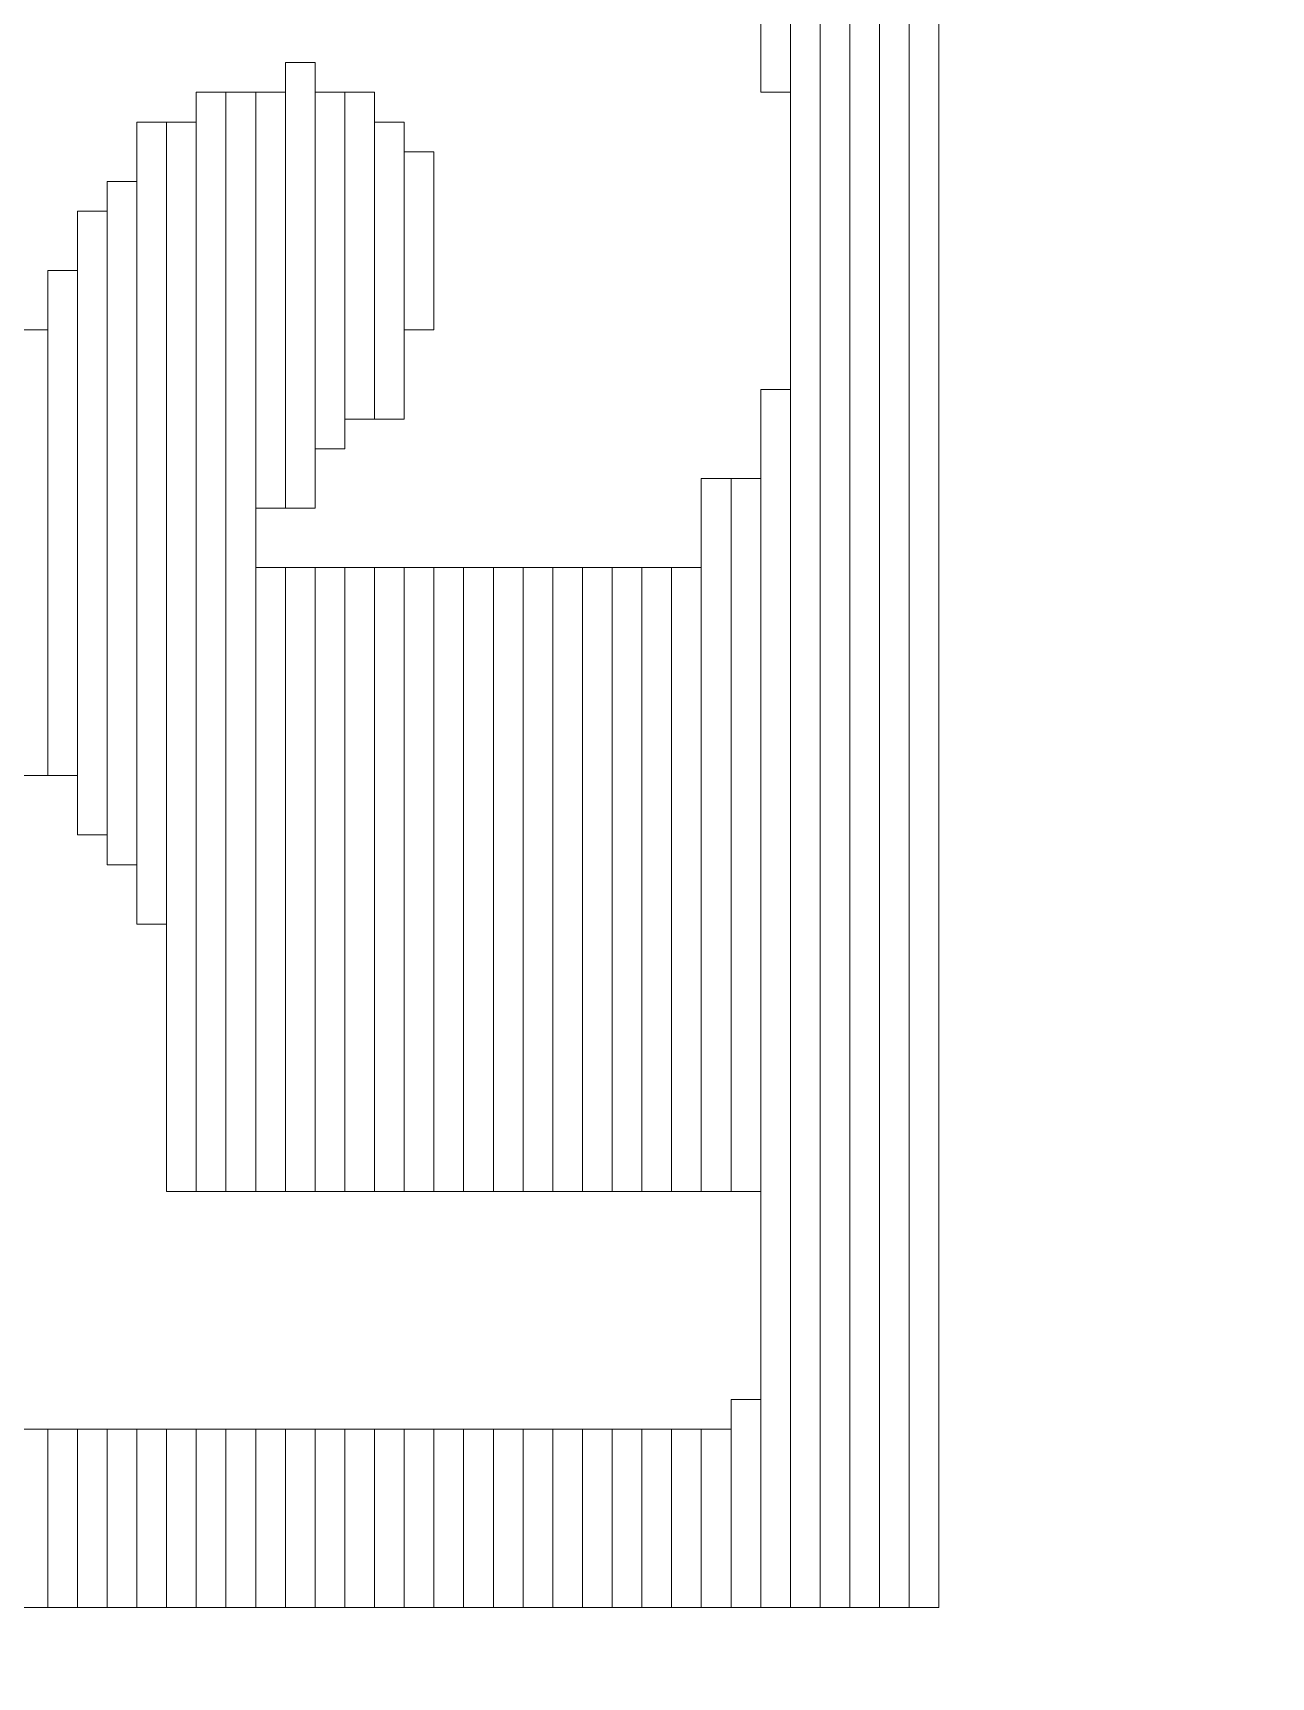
# Model space of a CAD drawing. Header units: millimetres. Extents: x -86 to 67, y -55 to 52.
# Drawn here: x -4.975 to -3.916, y -51.905 to -50.499 of the extents above; entities that cross this region are included whole.
import ezdxf

# ---------------------------------------------------------------- set-up
doc = ezdxf.new("R2010")
doc.units = ezdxf.units.MM
doc.header["$MEASUREMENT"] = 0
doc.layers.add('BG_OUTLINE', color=7, linetype='Continuous')
doc.layers.add('MA_PEN3', color=7, linetype='Continuous')

msp = doc.modelspace()

# ---------------------------------------------------------------- linework, layer by layer
at = {"layer": 'BG_OUTLINE', "color": 3, "lineweight": 9}
msp.add_open_spline([(-60.0926, 34.7331), (-60.0926, 34.7331), (63.7724, 34.7331), (63.7724, 34.7331), (63.7724, 34.7331), (64.585, 34.7336), (65.3646, 34.4113), (65.9396, 33.837), (65.9396, 33.837), (66.5146, 33.2627), (66.8379, 32.4797), (66.8384, 31.667), (66.8384, 31.667), (66.8384, 31.667), (66.8412, -52.28), (66.8412, -52.28), (66.8412, -52.28), (66.8412, -52.28), (66.8384, -52.1933), (66.8384, -52.1933), (66.8384, -52.1933), (66.8389, -53.006), (66.5166, -53.7856), (65.9424, -54.3606), (65.9424, -54.3606), (65.3681, -54.9356), (64.585, -55.2589), (63.7724, -55.2594), (63.7724, -55.2594), (63.7724, -55.2594), (-60.1869, -55.2594), (-60.1869, -55.2594), (-60.1869, -55.2594), (-60.1869, -55.2594), (-60.0853, -55.2518), (-60.0853, -55.2518), (-60.0853, -55.2518), (-60.8979, -55.2523), (-61.6775, -54.9299), (-62.2525, -54.3557), (-62.2525, -54.3557), (-62.8275, -53.7814), (-63.1508, -52.9984), (-63.1513, -52.1857), (-63.1513, -52.1857), (-63.1513, -52.1857), (-63.1587, 31.667), (-63.1587, 31.667), (-63.1587, 31.667), (-63.1592, 32.4797), (-62.8369, 33.2593), (-62.2626, 33.8343), (-62.2626, 33.8343), (-61.6883, 34.4093), (-60.9053, 34.7326), (-60.0926, 34.7331)], degree=3, knots=[0, 0, 0, 0, 0.071429, 0.071429, 0.071429, 0.071429, 0.142857, 0.142857, 0.142857, 0.142857, 0.214286, 0.214286, 0.214286, 0.214286, 0.285714, 0.285714, 0.285714, 0.285714, 0.357143, 0.357143, 0.357143, 0.357143, 0.428571, 0.428571, 0.428571, 0.428571, 0.5, 0.5, 0.5, 0.5, 0.571429, 0.571429, 0.571429, 0.571429, 0.642857, 0.642857, 0.642857, 0.642857, 0.714286, 0.714286, 0.714286, 0.714286, 0.785714, 0.785714, 0.785714, 0.785714, 0.857143, 0.857143, 0.857143, 0.857143, 0.928571, 0.928571, 0.928571, 0.928571, 1, 1, 1, 1], dxfattribs=at)
at = {"layer": 'MA_PEN3', "color": 5, "lineweight": 9}
for points in [[(-4.3272, -50.5502), (-4.3272, -50.5502), (-4.3526, -50.5502), (-4.3526, -50.5502), (-4.3526, -50.5502), (-4.3526, -50.5502), (-4.3526, -46.791), (-4.3526, -46.791), (-4.3526, -46.791), (-4.3526, -46.791), (-4.3272, -46.791), (-4.3272, -46.791), (-4.3272, -46.791), (-4.3272, -46.791), (-4.3272, -50.5502), (-4.3272, -50.5502)], [(-4.3018, -51.8456), (-4.3018, -51.8456), (-4.3272, -51.8456), (-4.3272, -51.8456), (-4.3272, -51.8456), (-4.3272, -51.8456), (-4.3272, -46.791), (-4.3272, -46.791), (-4.3272, -46.791), (-4.3272, -46.791), (-4.3018, -46.791), (-4.3018, -46.791), (-4.3018, -46.791), (-4.3018, -46.791), (-4.3018, -51.8456), (-4.3018, -51.8456)], [(-4.2764, -51.8456), (-4.2764, -51.8456), (-4.3018, -51.8456), (-4.3018, -51.8456), (-4.3018, -51.8456), (-4.3018, -51.8456), (-4.3018, -46.791), (-4.3018, -46.791), (-4.3018, -46.791), (-4.3018, -46.791), (-4.2764, -46.791), (-4.2764, -46.791), (-4.2764, -46.791), (-4.2764, -46.791), (-4.2764, -51.8456), (-4.2764, -51.8456)], [(-4.251, -51.8456), (-4.251, -51.8456), (-4.2764, -51.8456), (-4.2764, -51.8456), (-4.2764, -51.8456), (-4.2764, -51.8456), (-4.2764, -46.791), (-4.2764, -46.791), (-4.2764, -46.791), (-4.2764, -46.791), (-4.251, -46.791), (-4.251, -46.791), (-4.251, -46.791), (-4.251, -46.791), (-4.251, -51.8456), (-4.251, -51.8456)], [(-4.2256, -51.8456), (-4.2256, -51.8456), (-4.251, -51.8456), (-4.251, -51.8456), (-4.251, -51.8456), (-4.251, -51.8456), (-4.251, -46.791), (-4.251, -46.791), (-4.251, -46.791), (-4.251, -46.791), (-4.2256, -46.791), (-4.2256, -46.791), (-4.2256, -46.791), (-4.2256, -46.791), (-4.2256, -51.8456), (-4.2256, -51.8456)], [(-4.2002, -51.8456), (-4.2002, -51.8456), (-4.2256, -51.8456), (-4.2256, -51.8456), (-4.2256, -51.8456), (-4.2256, -51.8456), (-4.2256, -46.791), (-4.2256, -46.791), (-4.2256, -46.791), (-4.2256, -46.791), (-4.2002, -46.791), (-4.2002, -46.791), (-4.2002, -46.791), (-4.2002, -46.791), (-4.2002, -51.8456), (-4.2002, -51.8456)], [(-4.7336, -50.9058), (-4.7336, -50.9058), (-4.759, -50.9058), (-4.759, -50.9058), (-4.759, -50.9058), (-4.759, -50.9058), (-4.759, -50.5248), (-4.759, -50.5248), (-4.759, -50.5248), (-4.759, -50.5248), (-4.7336, -50.5248), (-4.7336, -50.5248), (-4.7336, -50.5248), (-4.7336, -50.5248), (-4.7336, -50.9058), (-4.7336, -50.9058)], [(-4.8098, -51.49), (-4.8098, -51.49), (-4.8352, -51.49), (-4.8352, -51.49), (-4.8352, -51.49), (-4.8352, -51.49), (-4.8352, -50.5502), (-4.8352, -50.5502), (-4.8352, -50.5502), (-4.8352, -50.5502), (-4.8098, -50.5502), (-4.8098, -50.5502), (-4.8098, -50.5502), (-4.8098, -50.5502), (-4.8098, -51.49), (-4.8098, -51.49)], [(-4.7844, -51.49), (-4.7844, -51.49), (-4.8098, -51.49), (-4.8098, -51.49), (-4.8098, -51.49), (-4.8098, -51.49), (-4.8098, -50.5502), (-4.8098, -50.5502), (-4.8098, -50.5502), (-4.8098, -50.5502), (-4.7844, -50.5502), (-4.7844, -50.5502), (-4.7844, -50.5502), (-4.7844, -50.5502), (-4.7844, -51.49), (-4.7844, -51.49)], [(-4.759, -50.9058), (-4.759, -50.9058), (-4.7844, -50.9058), (-4.7844, -50.9058), (-4.7844, -50.9058), (-4.7844, -50.9058), (-4.7844, -50.5502), (-4.7844, -50.5502), (-4.7844, -50.5502), (-4.7844, -50.5502), (-4.759, -50.5502), (-4.759, -50.5502), (-4.759, -50.5502), (-4.759, -50.5502), (-4.759, -50.9058), (-4.759, -50.9058)], [(-4.7082, -50.855), (-4.7082, -50.855), (-4.7336, -50.855), (-4.7336, -50.855), (-4.7336, -50.855), (-4.7336, -50.855), (-4.7336, -50.5502), (-4.7336, -50.5502), (-4.7336, -50.5502), (-4.7336, -50.5502), (-4.7082, -50.5502), (-4.7082, -50.5502), (-4.7082, -50.5502), (-4.7082, -50.5502), (-4.7082, -50.855), (-4.7082, -50.855)], [(-4.6828, -50.8296), (-4.6828, -50.8296), (-4.7082, -50.8296), (-4.7082, -50.8296), (-4.7082, -50.8296), (-4.7082, -50.8296), (-4.7082, -50.5502), (-4.7082, -50.5502), (-4.7082, -50.5502), (-4.7082, -50.5502), (-4.6828, -50.5502), (-4.6828, -50.5502), (-4.6828, -50.5502), (-4.6828, -50.5502), (-4.6828, -50.8296), (-4.6828, -50.8296)], [(-4.8606, -51.2614), (-4.8606, -51.2614), (-4.886, -51.2614), (-4.886, -51.2614), (-4.886, -51.2614), (-4.886, -51.2614), (-4.886, -50.5756), (-4.886, -50.5756), (-4.886, -50.5756), (-4.886, -50.5756), (-4.8606, -50.5756), (-4.8606, -50.5756), (-4.8606, -50.5756), (-4.8606, -50.5756), (-4.8606, -51.2614), (-4.8606, -51.2614)], [(-4.8352, -51.49), (-4.8352, -51.49), (-4.8606, -51.49), (-4.8606, -51.49), (-4.8606, -51.49), (-4.8606, -51.49), (-4.8606, -50.5756), (-4.8606, -50.5756), (-4.8606, -50.5756), (-4.8606, -50.5756), (-4.8352, -50.5756), (-4.8352, -50.5756), (-4.8352, -50.5756), (-4.8352, -50.5756), (-4.8352, -51.49), (-4.8352, -51.49)], [(-4.6574, -50.8296), (-4.6574, -50.8296), (-4.6828, -50.8296), (-4.6828, -50.8296), (-4.6828, -50.8296), (-4.6828, -50.8296), (-4.6828, -50.5756), (-4.6828, -50.5756), (-4.6828, -50.5756), (-4.6828, -50.5756), (-4.6574, -50.5756), (-4.6574, -50.5756), (-4.6574, -50.5756), (-4.6574, -50.5756), (-4.6574, -50.8296), (-4.6574, -50.8296)], [(-4.632, -50.7534), (-4.632, -50.7534), (-4.6574, -50.7534), (-4.6574, -50.7534), (-4.6574, -50.7534), (-4.6574, -50.7534), (-4.6574, -50.601), (-4.6574, -50.601), (-4.6574, -50.601), (-4.6574, -50.601), (-4.632, -50.601), (-4.632, -50.601), (-4.632, -50.601), (-4.632, -50.601), (-4.632, -50.7534), (-4.632, -50.7534)], [(-4.886, -51.2106), (-4.886, -51.2106), (-4.9114, -51.2106), (-4.9114, -51.2106), (-4.9114, -51.2106), (-4.9114, -51.2106), (-4.9114, -50.6264), (-4.9114, -50.6264), (-4.9114, -50.6264), (-4.9114, -50.6264), (-4.886, -50.6264), (-4.886, -50.6264), (-4.886, -50.6264), (-4.886, -50.6264), (-4.886, -51.2106), (-4.886, -51.2106)], [(-4.9114, -51.1852), (-4.9114, -51.1852), (-4.9368, -51.1852), (-4.9368, -51.1852), (-4.9368, -51.1852), (-4.9368, -51.1852), (-4.9368, -50.6518), (-4.9368, -50.6518), (-4.9368, -50.6518), (-4.9368, -50.6518), (-4.9114, -50.6518), (-4.9114, -50.6518), (-4.9114, -50.6518), (-4.9114, -50.6518), (-4.9114, -51.1852), (-4.9114, -51.1852)], [(-4.9368, -51.1344), (-4.9368, -51.1344), (-4.9622, -51.1344), (-4.9622, -51.1344), (-4.9622, -51.1344), (-4.9622, -51.1344), (-4.9622, -50.7026), (-4.9622, -50.7026), (-4.9622, -50.7026), (-4.9622, -50.7026), (-4.9368, -50.7026), (-4.9368, -50.7026), (-4.9368, -50.7026), (-4.9368, -50.7026), (-4.9368, -51.1344), (-4.9368, -51.1344)], [(-4.9622, -51.1344), (-4.9622, -51.1344), (-4.9876, -51.1344), (-4.9876, -51.1344), (-4.9876, -51.1344), (-4.9876, -51.1344), (-4.9876, -50.7534), (-4.9876, -50.7534), (-4.9876, -50.7534), (-4.9876, -50.7534), (-4.9622, -50.7534), (-4.9622, -50.7534), (-4.9622, -50.7534), (-4.9622, -50.7534), (-4.9622, -51.1344), (-4.9622, -51.1344)], [(-4.3272, -51.8456), (-4.3272, -51.8456), (-4.3526, -51.8456), (-4.3526, -51.8456), (-4.3526, -51.8456), (-4.3526, -51.8456), (-4.3526, -50.8042), (-4.3526, -50.8042), (-4.3526, -50.8042), (-4.3526, -50.8042), (-4.3272, -50.8042), (-4.3272, -50.8042), (-4.3272, -50.8042), (-4.3272, -50.8042), (-4.3272, -51.8456), (-4.3272, -51.8456)], [(-4.378, -51.49), (-4.378, -51.49), (-4.4034, -51.49), (-4.4034, -51.49), (-4.4034, -51.49), (-4.4034, -51.49), (-4.4034, -50.8804), (-4.4034, -50.8804), (-4.4034, -50.8804), (-4.4034, -50.8804), (-4.378, -50.8804), (-4.378, -50.8804), (-4.378, -50.8804), (-4.378, -50.8804), (-4.378, -51.49), (-4.378, -51.49)], [(-4.3526, -51.49), (-4.3526, -51.49), (-4.378, -51.49), (-4.378, -51.49), (-4.378, -51.49), (-4.378, -51.49), (-4.378, -50.8804), (-4.378, -50.8804), (-4.378, -50.8804), (-4.378, -50.8804), (-4.3526, -50.8804), (-4.3526, -50.8804), (-4.3526, -50.8804), (-4.3526, -50.8804), (-4.3526, -51.49), (-4.3526, -51.49)], [(-4.759, -51.49), (-4.759, -51.49), (-4.7844, -51.49), (-4.7844, -51.49), (-4.7844, -51.49), (-4.7844, -51.49), (-4.7844, -50.9566), (-4.7844, -50.9566), (-4.7844, -50.9566), (-4.7844, -50.9566), (-4.759, -50.9566), (-4.759, -50.9566), (-4.759, -50.9566), (-4.759, -50.9566), (-4.759, -51.49), (-4.759, -51.49)], [(-4.7336, -51.49), (-4.7336, -51.49), (-4.759, -51.49), (-4.759, -51.49), (-4.759, -51.49), (-4.759, -51.49), (-4.759, -50.9566), (-4.759, -50.9566), (-4.759, -50.9566), (-4.759, -50.9566), (-4.7336, -50.9566), (-4.7336, -50.9566), (-4.7336, -50.9566), (-4.7336, -50.9566), (-4.7336, -51.49), (-4.7336, -51.49)], [(-4.7082, -51.49), (-4.7082, -51.49), (-4.7336, -51.49), (-4.7336, -51.49), (-4.7336, -51.49), (-4.7336, -51.49), (-4.7336, -50.9566), (-4.7336, -50.9566), (-4.7336, -50.9566), (-4.7336, -50.9566), (-4.7082, -50.9566), (-4.7082, -50.9566), (-4.7082, -50.9566), (-4.7082, -50.9566), (-4.7082, -51.49), (-4.7082, -51.49)], [(-4.6828, -51.49), (-4.6828, -51.49), (-4.7082, -51.49), (-4.7082, -51.49), (-4.7082, -51.49), (-4.7082, -51.49), (-4.7082, -50.9566), (-4.7082, -50.9566), (-4.7082, -50.9566), (-4.7082, -50.9566), (-4.6828, -50.9566), (-4.6828, -50.9566), (-4.6828, -50.9566), (-4.6828, -50.9566), (-4.6828, -51.49), (-4.6828, -51.49)], [(-4.6574, -51.49), (-4.6574, -51.49), (-4.6828, -51.49), (-4.6828, -51.49), (-4.6828, -51.49), (-4.6828, -51.49), (-4.6828, -50.9566), (-4.6828, -50.9566), (-4.6828, -50.9566), (-4.6828, -50.9566), (-4.6574, -50.9566), (-4.6574, -50.9566), (-4.6574, -50.9566), (-4.6574, -50.9566), (-4.6574, -51.49), (-4.6574, -51.49)], [(-4.632, -51.49), (-4.632, -51.49), (-4.6574, -51.49), (-4.6574, -51.49), (-4.6574, -51.49), (-4.6574, -51.49), (-4.6574, -50.9566), (-4.6574, -50.9566), (-4.6574, -50.9566), (-4.6574, -50.9566), (-4.632, -50.9566), (-4.632, -50.9566), (-4.632, -50.9566), (-4.632, -50.9566), (-4.632, -51.49), (-4.632, -51.49)], [(-4.6066, -51.49), (-4.6066, -51.49), (-4.632, -51.49), (-4.632, -51.49), (-4.632, -51.49), (-4.632, -51.49), (-4.632, -50.9566), (-4.632, -50.9566), (-4.632, -50.9566), (-4.632, -50.9566), (-4.6066, -50.9566), (-4.6066, -50.9566), (-4.6066, -50.9566), (-4.6066, -50.9566), (-4.6066, -51.49), (-4.6066, -51.49)], [(-4.5812, -51.49), (-4.5812, -51.49), (-4.6066, -51.49), (-4.6066, -51.49), (-4.6066, -51.49), (-4.6066, -51.49), (-4.6066, -50.9566), (-4.6066, -50.9566), (-4.6066, -50.9566), (-4.6066, -50.9566), (-4.5812, -50.9566), (-4.5812, -50.9566), (-4.5812, -50.9566), (-4.5812, -50.9566), (-4.5812, -51.49), (-4.5812, -51.49)], [(-4.5558, -51.49), (-4.5558, -51.49), (-4.5812, -51.49), (-4.5812, -51.49), (-4.5812, -51.49), (-4.5812, -51.49), (-4.5812, -50.9566), (-4.5812, -50.9566), (-4.5812, -50.9566), (-4.5812, -50.9566), (-4.5558, -50.9566), (-4.5558, -50.9566), (-4.5558, -50.9566), (-4.5558, -50.9566), (-4.5558, -51.49), (-4.5558, -51.49)], [(-4.5304, -51.49), (-4.5304, -51.49), (-4.5558, -51.49), (-4.5558, -51.49), (-4.5558, -51.49), (-4.5558, -51.49), (-4.5558, -50.9566), (-4.5558, -50.9566), (-4.5558, -50.9566), (-4.5558, -50.9566), (-4.5304, -50.9566), (-4.5304, -50.9566), (-4.5304, -50.9566), (-4.5304, -50.9566), (-4.5304, -51.49), (-4.5304, -51.49)], [(-4.505, -51.49), (-4.505, -51.49), (-4.5304, -51.49), (-4.5304, -51.49), (-4.5304, -51.49), (-4.5304, -51.49), (-4.5304, -50.9566), (-4.5304, -50.9566), (-4.5304, -50.9566), (-4.5304, -50.9566), (-4.505, -50.9566), (-4.505, -50.9566), (-4.505, -50.9566), (-4.505, -50.9566), (-4.505, -51.49), (-4.505, -51.49)], [(-4.4796, -51.49), (-4.4796, -51.49), (-4.505, -51.49), (-4.505, -51.49), (-4.505, -51.49), (-4.505, -51.49), (-4.505, -50.9566), (-4.505, -50.9566), (-4.505, -50.9566), (-4.505, -50.9566), (-4.4796, -50.9566), (-4.4796, -50.9566), (-4.4796, -50.9566), (-4.4796, -50.9566), (-4.4796, -51.49), (-4.4796, -51.49)], [(-4.4542, -51.49), (-4.4542, -51.49), (-4.4796, -51.49), (-4.4796, -51.49), (-4.4796, -51.49), (-4.4796, -51.49), (-4.4796, -50.9566), (-4.4796, -50.9566), (-4.4796, -50.9566), (-4.4796, -50.9566), (-4.4542, -50.9566), (-4.4542, -50.9566), (-4.4542, -50.9566), (-4.4542, -50.9566), (-4.4542, -51.49), (-4.4542, -51.49)], [(-4.4288, -51.49), (-4.4288, -51.49), (-4.4542, -51.49), (-4.4542, -51.49), (-4.4542, -51.49), (-4.4542, -51.49), (-4.4542, -50.9566), (-4.4542, -50.9566), (-4.4542, -50.9566), (-4.4542, -50.9566), (-4.4288, -50.9566), (-4.4288, -50.9566), (-4.4288, -50.9566), (-4.4288, -50.9566), (-4.4288, -51.49), (-4.4288, -51.49)], [(-4.4034, -51.49), (-4.4034, -51.49), (-4.4288, -51.49), (-4.4288, -51.49), (-4.4288, -51.49), (-4.4288, -51.49), (-4.4288, -50.9566), (-4.4288, -50.9566), (-4.4288, -50.9566), (-4.4288, -50.9566), (-4.4034, -50.9566), (-4.4034, -50.9566), (-4.4034, -50.9566), (-4.4034, -50.9566), (-4.4034, -51.49), (-4.4034, -51.49)], [(-4.3526, -51.8456), (-4.3526, -51.8456), (-4.378, -51.8456), (-4.378, -51.8456), (-4.378, -51.8456), (-4.378, -51.8456), (-4.378, -51.6678), (-4.378, -51.6678), (-4.378, -51.6678), (-4.378, -51.6678), (-4.3526, -51.6678), (-4.3526, -51.6678), (-4.3526, -51.6678), (-4.3526, -51.6678), (-4.3526, -51.8456), (-4.3526, -51.8456)], [(-4.9622, -51.8456), (-4.9622, -51.8456), (-4.9876, -51.8456), (-4.9876, -51.8456), (-4.9876, -51.8456), (-4.9876, -51.8456), (-4.9876, -51.6932), (-4.9876, -51.6932), (-4.9876, -51.6932), (-4.9876, -51.6932), (-4.9622, -51.6932), (-4.9622, -51.6932), (-4.9622, -51.6932), (-4.9622, -51.6932), (-4.9622, -51.8456), (-4.9622, -51.8456)], [(-4.9368, -51.8456), (-4.9368, -51.8456), (-4.9622, -51.8456), (-4.9622, -51.8456), (-4.9622, -51.8456), (-4.9622, -51.8456), (-4.9622, -51.6932), (-4.9622, -51.6932), (-4.9622, -51.6932), (-4.9622, -51.6932), (-4.9368, -51.6932), (-4.9368, -51.6932), (-4.9368, -51.6932), (-4.9368, -51.6932), (-4.9368, -51.8456), (-4.9368, -51.8456)], [(-4.9114, -51.8456), (-4.9114, -51.8456), (-4.9368, -51.8456), (-4.9368, -51.8456), (-4.9368, -51.8456), (-4.9368, -51.8456), (-4.9368, -51.6932), (-4.9368, -51.6932), (-4.9368, -51.6932), (-4.9368, -51.6932), (-4.9114, -51.6932), (-4.9114, -51.6932), (-4.9114, -51.6932), (-4.9114, -51.6932), (-4.9114, -51.8456), (-4.9114, -51.8456)], [(-4.886, -51.8456), (-4.886, -51.8456), (-4.9114, -51.8456), (-4.9114, -51.8456), (-4.9114, -51.8456), (-4.9114, -51.8456), (-4.9114, -51.6932), (-4.9114, -51.6932), (-4.9114, -51.6932), (-4.9114, -51.6932), (-4.886, -51.6932), (-4.886, -51.6932), (-4.886, -51.6932), (-4.886, -51.6932), (-4.886, -51.8456), (-4.886, -51.8456)], [(-4.8606, -51.8456), (-4.8606, -51.8456), (-4.886, -51.8456), (-4.886, -51.8456), (-4.886, -51.8456), (-4.886, -51.8456), (-4.886, -51.6932), (-4.886, -51.6932), (-4.886, -51.6932), (-4.886, -51.6932), (-4.8606, -51.6932), (-4.8606, -51.6932), (-4.8606, -51.6932), (-4.8606, -51.6932), (-4.8606, -51.8456), (-4.8606, -51.8456)], [(-4.8352, -51.8456), (-4.8352, -51.8456), (-4.8606, -51.8456), (-4.8606, -51.8456), (-4.8606, -51.8456), (-4.8606, -51.8456), (-4.8606, -51.6932), (-4.8606, -51.6932), (-4.8606, -51.6932), (-4.8606, -51.6932), (-4.8352, -51.6932), (-4.8352, -51.6932), (-4.8352, -51.6932), (-4.8352, -51.6932), (-4.8352, -51.8456), (-4.8352, -51.8456)], [(-4.8098, -51.8456), (-4.8098, -51.8456), (-4.8352, -51.8456), (-4.8352, -51.8456), (-4.8352, -51.8456), (-4.8352, -51.8456), (-4.8352, -51.6932), (-4.8352, -51.6932), (-4.8352, -51.6932), (-4.8352, -51.6932), (-4.8098, -51.6932), (-4.8098, -51.6932), (-4.8098, -51.6932), (-4.8098, -51.6932), (-4.8098, -51.8456), (-4.8098, -51.8456)], [(-4.7844, -51.8456), (-4.7844, -51.8456), (-4.8098, -51.8456), (-4.8098, -51.8456), (-4.8098, -51.8456), (-4.8098, -51.8456), (-4.8098, -51.6932), (-4.8098, -51.6932), (-4.8098, -51.6932), (-4.8098, -51.6932), (-4.7844, -51.6932), (-4.7844, -51.6932), (-4.7844, -51.6932), (-4.7844, -51.6932), (-4.7844, -51.8456), (-4.7844, -51.8456)], [(-4.759, -51.8456), (-4.759, -51.8456), (-4.7844, -51.8456), (-4.7844, -51.8456), (-4.7844, -51.8456), (-4.7844, -51.8456), (-4.7844, -51.6932), (-4.7844, -51.6932), (-4.7844, -51.6932), (-4.7844, -51.6932), (-4.759, -51.6932), (-4.759, -51.6932), (-4.759, -51.6932), (-4.759, -51.6932), (-4.759, -51.8456), (-4.759, -51.8456)], [(-4.7336, -51.8456), (-4.7336, -51.8456), (-4.759, -51.8456), (-4.759, -51.8456), (-4.759, -51.8456), (-4.759, -51.8456), (-4.759, -51.6932), (-4.759, -51.6932), (-4.759, -51.6932), (-4.759, -51.6932), (-4.7336, -51.6932), (-4.7336, -51.6932), (-4.7336, -51.6932), (-4.7336, -51.6932), (-4.7336, -51.8456), (-4.7336, -51.8456)], [(-4.7082, -51.8456), (-4.7082, -51.8456), (-4.7336, -51.8456), (-4.7336, -51.8456), (-4.7336, -51.8456), (-4.7336, -51.8456), (-4.7336, -51.6932), (-4.7336, -51.6932), (-4.7336, -51.6932), (-4.7336, -51.6932), (-4.7082, -51.6932), (-4.7082, -51.6932), (-4.7082, -51.6932), (-4.7082, -51.6932), (-4.7082, -51.8456), (-4.7082, -51.8456)], [(-4.6828, -51.8456), (-4.6828, -51.8456), (-4.7082, -51.8456), (-4.7082, -51.8456), (-4.7082, -51.8456), (-4.7082, -51.8456), (-4.7082, -51.6932), (-4.7082, -51.6932), (-4.7082, -51.6932), (-4.7082, -51.6932), (-4.6828, -51.6932), (-4.6828, -51.6932), (-4.6828, -51.6932), (-4.6828, -51.6932), (-4.6828, -51.8456), (-4.6828, -51.8456)], [(-4.6574, -51.8456), (-4.6574, -51.8456), (-4.6828, -51.8456), (-4.6828, -51.8456), (-4.6828, -51.8456), (-4.6828, -51.8456), (-4.6828, -51.6932), (-4.6828, -51.6932), (-4.6828, -51.6932), (-4.6828, -51.6932), (-4.6574, -51.6932), (-4.6574, -51.6932), (-4.6574, -51.6932), (-4.6574, -51.6932), (-4.6574, -51.8456), (-4.6574, -51.8456)], [(-4.632, -51.8456), (-4.632, -51.8456), (-4.6574, -51.8456), (-4.6574, -51.8456), (-4.6574, -51.8456), (-4.6574, -51.8456), (-4.6574, -51.6932), (-4.6574, -51.6932), (-4.6574, -51.6932), (-4.6574, -51.6932), (-4.632, -51.6932), (-4.632, -51.6932), (-4.632, -51.6932), (-4.632, -51.6932), (-4.632, -51.8456), (-4.632, -51.8456)], [(-4.6066, -51.8456), (-4.6066, -51.8456), (-4.632, -51.8456), (-4.632, -51.8456), (-4.632, -51.8456), (-4.632, -51.8456), (-4.632, -51.6932), (-4.632, -51.6932), (-4.632, -51.6932), (-4.632, -51.6932), (-4.6066, -51.6932), (-4.6066, -51.6932), (-4.6066, -51.6932), (-4.6066, -51.6932), (-4.6066, -51.8456), (-4.6066, -51.8456)], [(-4.5812, -51.8456), (-4.5812, -51.8456), (-4.6066, -51.8456), (-4.6066, -51.8456), (-4.6066, -51.8456), (-4.6066, -51.8456), (-4.6066, -51.6932), (-4.6066, -51.6932), (-4.6066, -51.6932), (-4.6066, -51.6932), (-4.5812, -51.6932), (-4.5812, -51.6932), (-4.5812, -51.6932), (-4.5812, -51.6932), (-4.5812, -51.8456), (-4.5812, -51.8456)], [(-4.5558, -51.8456), (-4.5558, -51.8456), (-4.5812, -51.8456), (-4.5812, -51.8456), (-4.5812, -51.8456), (-4.5812, -51.8456), (-4.5812, -51.6932), (-4.5812, -51.6932), (-4.5812, -51.6932), (-4.5812, -51.6932), (-4.5558, -51.6932), (-4.5558, -51.6932), (-4.5558, -51.6932), (-4.5558, -51.6932), (-4.5558, -51.8456), (-4.5558, -51.8456)], [(-4.5304, -51.8456), (-4.5304, -51.8456), (-4.5558, -51.8456), (-4.5558, -51.8456), (-4.5558, -51.8456), (-4.5558, -51.8456), (-4.5558, -51.6932), (-4.5558, -51.6932), (-4.5558, -51.6932), (-4.5558, -51.6932), (-4.5304, -51.6932), (-4.5304, -51.6932), (-4.5304, -51.6932), (-4.5304, -51.6932), (-4.5304, -51.8456), (-4.5304, -51.8456)], [(-4.505, -51.8456), (-4.505, -51.8456), (-4.5304, -51.8456), (-4.5304, -51.8456), (-4.5304, -51.8456), (-4.5304, -51.8456), (-4.5304, -51.6932), (-4.5304, -51.6932), (-4.5304, -51.6932), (-4.5304, -51.6932), (-4.505, -51.6932), (-4.505, -51.6932), (-4.505, -51.6932), (-4.505, -51.6932), (-4.505, -51.8456), (-4.505, -51.8456)], [(-4.4796, -51.8456), (-4.4796, -51.8456), (-4.505, -51.8456), (-4.505, -51.8456), (-4.505, -51.8456), (-4.505, -51.8456), (-4.505, -51.6932), (-4.505, -51.6932), (-4.505, -51.6932), (-4.505, -51.6932), (-4.4796, -51.6932), (-4.4796, -51.6932), (-4.4796, -51.6932), (-4.4796, -51.6932), (-4.4796, -51.8456), (-4.4796, -51.8456)], [(-4.4542, -51.8456), (-4.4542, -51.8456), (-4.4796, -51.8456), (-4.4796, -51.8456), (-4.4796, -51.8456), (-4.4796, -51.8456), (-4.4796, -51.6932), (-4.4796, -51.6932), (-4.4796, -51.6932), (-4.4796, -51.6932), (-4.4542, -51.6932), (-4.4542, -51.6932), (-4.4542, -51.6932), (-4.4542, -51.6932), (-4.4542, -51.8456), (-4.4542, -51.8456)], [(-4.4288, -51.8456), (-4.4288, -51.8456), (-4.4542, -51.8456), (-4.4542, -51.8456), (-4.4542, -51.8456), (-4.4542, -51.8456), (-4.4542, -51.6932), (-4.4542, -51.6932), (-4.4542, -51.6932), (-4.4542, -51.6932), (-4.4288, -51.6932), (-4.4288, -51.6932), (-4.4288, -51.6932), (-4.4288, -51.6932), (-4.4288, -51.8456), (-4.4288, -51.8456)], [(-4.4034, -51.8456), (-4.4034, -51.8456), (-4.4288, -51.8456), (-4.4288, -51.8456), (-4.4288, -51.8456), (-4.4288, -51.8456), (-4.4288, -51.6932), (-4.4288, -51.6932), (-4.4288, -51.6932), (-4.4288, -51.6932), (-4.4034, -51.6932), (-4.4034, -51.6932), (-4.4034, -51.6932), (-4.4034, -51.6932), (-4.4034, -51.8456), (-4.4034, -51.8456)], [(-4.378, -51.8456), (-4.378, -51.8456), (-4.4034, -51.8456), (-4.4034, -51.8456), (-4.4034, -51.8456), (-4.4034, -51.8456), (-4.4034, -51.6932), (-4.4034, -51.6932), (-4.4034, -51.6932), (-4.4034, -51.6932), (-4.378, -51.6932), (-4.378, -51.6932), (-4.378, -51.6932), (-4.378, -51.6932), (-4.378, -51.8456), (-4.378, -51.8456)]]:
    msp.add_open_spline(points, degree=3, knots=[0, 0, 0, 0, 0.25, 0.25, 0.25, 0.25, 0.5, 0.5, 0.5, 0.5, 0.75, 0.75, 0.75, 0.75, 1, 1, 1, 1], dxfattribs=at)

doc.saveas('drawing.dxf')
